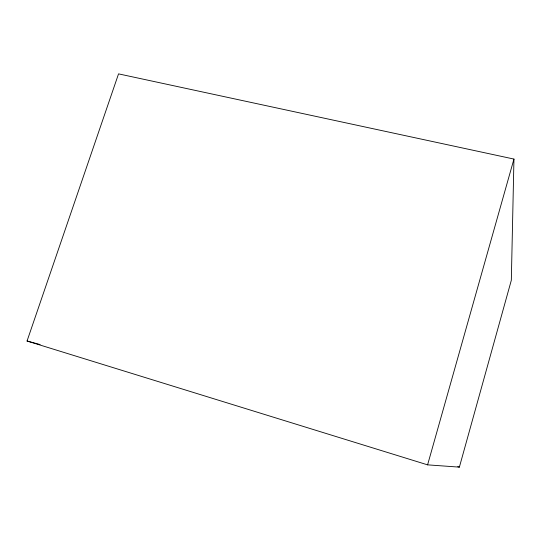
<?xml version="1.0" encoding="UTF-8"?>
<svg xmlns="http://www.w3.org/2000/svg" width="541" height="541" viewBox="0 0 541 541"><rect width="100%" height="100%" fill="white"/><g stroke="black" fill="none" stroke-linecap="round" stroke-linejoin="round"><path stroke-width="0.81" d="M513.95 159.068L511.326 280.272L459.377 467.133L427.593 464.854L27.05 341.019L118.547 73.867L513.95 159.068L427.593 464.854M27.05 341.019L40.095 344.543M457.767 466.64L459.377 467.133"/></g></svg>
